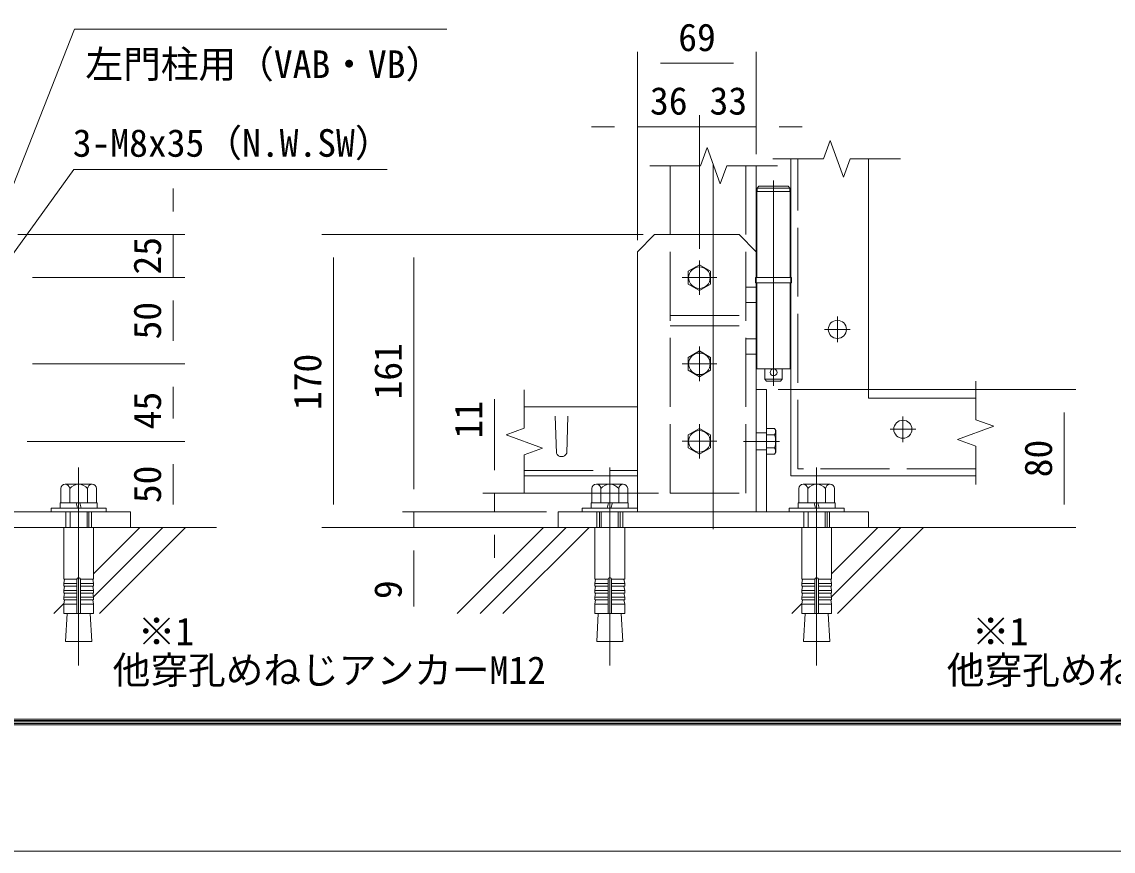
# Model space of a CAD drawing. Units: millimetres, scale not verified, with parts at other scales. Extents: x -4200 to 4200, y -2970 to 2970.
# Drawn here: x -3138 to -1239, y -2970 to -1526 of the extents above; entities that cross this region are included whole.
import ezdxf
from ezdxf.enums import TextEntityAlignment as Align

# ---------------------------------------------------------------- set-up
doc = ezdxf.new("R2010")
doc.units = ezdxf.units.MM
doc.header["$LTSCALE"] = 20
doc.linetypes.add('DASHED', pattern=[7.5, 6, -1.5])
doc.linetypes.add('USER1', pattern=[50.8, 31.75, -6.35, 6.35, -6.35])
for name, color, linetype, lineweight in [('0-0_D-STR1', 1, 'Continuous', 18), ('0-1_D-BMK', 2, 'USER1', 13), ('0-2_D-STR3', 3, 'Continuous', 13), ('0-3_D-STR-DIM', 7, 'Continuous', 9), ('0-5_D-STR-TXT', 7, 'Continuous', 9), ('0-7_D-TTL', 7, 'Continuous', 9), ('0-9_D-BGD', 7, 'Continuous', 9), ('0-A_D-DCR-HCH', 7, 'Continuous', 9)]:
    doc.layers.add(name, color=color, linetype=linetype, lineweight=lineweight)
doc.styles.add('ＭＳ ゴシック', font='')
doc.styles.get('ＭＳ ゴシック').set_extended_font_data('MS Gothic')

msp = doc.modelspace()

# ---------------------------------------------------------------- linework, layer by layer
at = {"layer": '0-0_D-STR1', "linetype": 'DASHED'}
for p, q in [((-1788.04, -2304.4), (-1788.04, -1764.47)), ((-1878.04, -2346.41), (-1878.04, -1776.47)), ((-2010.04, -2346.41), (-2010.04, -1896.41)), ((-1878.04, -1987.9), (-1860.04, -1987.9)), ((-1878.04, -2014.9), (-1860.04, -2014.9)), ((-2010.04, -2037.4), (-1878.04, -2037.4)), ((-2010.04, -2055.4), (-1878.04, -2055.4)), ((-1878.04, -2077.9), (-1860.04, -2077.9)), ((-1878.04, -2104.9), (-1860.04, -2104.9)), ((-2263.87, -2307.4), (-2067.04, -2307.4)), ((-1478.2, -2304.4), (-1788.04, -2304.4)), ((-2010.04, -2346.41), (-1860.04, -2346.41))]:
    msp.add_line(p, q, dxfattribs=at)
at = {"layer": '0-0_D-STR1'}
for p, q in [((-1665.04, -2181.4), (-1665.04, -1764.47)), ((-2010.04, -1776.47), (-2010.04, -1896.41)), ((-1860.04, -2379.4), (-1860.04, -1776.47)), ((-1478.2, -2218.7), (-1478.2, -2151.79)), ((-2263.87, -2233.7), (-2263.87, -2166.79)), ((-1478.2, -2181.4), (-1665.04, -2181.4)), ((-1665.04, -2181.4), (-1478.2, -2181.4)), ((-2067.04, -2196.4), (-2263.87, -2196.4)), ((-2208.04, -2277.01), (-2210.29, -2212.51)), ((-2190.04, -2277.01), (-2187.79, -2212.51)), ((-1478.2, -2331.79), (-1478.2, -2264.88)), ((-2263.87, -2346.79), (-2263.87, -2279.88)), ((-2263.87, -2316.4), (-2067.04, -2316.4))]:
    msp.add_line(p, q, dxfattribs=at)
for points in [[(-1478.2, -2316.4), (-1800.04, -2316.4), (-1800.04, -1764.47)], [(-1478.2, -2264.88), (-1509.92, -2253.34), (-1446.49, -2230.25), (-1478.2, -2218.7)], [(-2263.87, -2279.88), (-2232.16, -2268.34), (-2295.59, -2245.25), (-2263.87, -2233.7)]]:
    msp.add_lwpolyline(points, dxfattribs=at)
msp.add_arc((-2199.04, -2273.26), 9.75, 202.61986, 337.38014, dxfattribs=at)
at = {"layer": '0-1_D-BMK'}
for p, q in [((-1935.04, -1774.27), (-1935.04, -2451.4)), ((-1830.04, -1802.21), (-1830.04, -2159.68)), ((-1959.04, -1941.41), (-1959.04, -2001.41)), ((-1929.04, -1971.41), (-1989.04, -1971.41)), ((-1719.04, -2039.08), (-1719.04, -2083.72)), ((-1696.72, -2061.4), (-1741.36, -2061.4)), ((-1959.04, -2091.41), (-1959.04, -2151.41)), ((-1929.04, -2121.41), (-1989.04, -2121.41)), ((-1605.04, -2213.08), (-1605.04, -2257.72)), ((-1959.04, -2226.4), (-1959.04, -2286.4)), ((-1582.72, -2235.4), (-1627.36, -2235.4)), ((-1929.04, -2256.4), (-1989.04, -2256.4)), ((-1882.51, -2256.41), (-1819.57, -2256.41)), ((-3039.34, -2301.68), (-3039.34, -2646.68)), ((-2115.04, -2301.68), (-2115.04, -2646.68)), ((-1755.04, -2301.68), (-1755.04, -2646.68))]:
    msp.add_line(p, q, dxfattribs=at)
at = {"layer": '0-2_D-STR3'}
for p, q in [((-1859.14, -1821.4), (-1800.94, -1821.4)), ((-1859.14, -1821.4), (-1859.14, -1971.4)), ((-1855.54, -1812.4), (-1858.54, -1815.4)), ((-1858.54, -1815.4), (-1858.54, -1821.4)), ((-1801.54, -1815.4), (-1858.54, -1815.4)), ((-1855.54, -1812.4), (-1804.54, -1812.4)), ((-1801.54, -1815.4), (-1804.54, -1812.4)), ((-1801.54, -1815.4), (-1801.54, -1821.4)), ((-1800.94, -1821.4), (-1800.94, -1971.4)), ((-2037.04, -1896.41), (-2067.04, -1926.41)), ((-1890.04, -1896.41), (-2037.04, -1896.41)), ((-1890.04, -1896.41), (-1860.04, -1926.41)), ((-2067.04, -1926.41), (-2067.04, -2379.4)), ((-1860.04, -2379.4), (-1860.04, -1926.41)), ((-1861.54, -1971.4), (-1798.54, -1971.4)), ((-1861.54, -1971.4), (-1861.54, -1980.4)), ((-1798.54, -1971.4), (-1798.54, -1980.4)), ((-1861.54, -1980.4), (-1798.54, -1980.4)), ((-1859.14, -1980.4), (-1859.14, -2130.4)), ((-1800.94, -1980.4), (-1800.94, -2130.4)), ((-1859.14, -2130.4), (-1800.94, -2130.4)), ((-1845.04, -2130.4), (-1845.04, -2148.4)), ((-1815.04, -2130.4), (-1815.04, -2148.4)), ((-1842.04, -2151.4), (-1818.04, -2151.4)), ((-1818.04, -2151.4), (-1815.04, -2148.4)), ((-1842.04, -2166.4), (-1860.04, -2166.4)), ((-1842.04, -2166.4), (-1842.04, -2379.4)), ((-1842.04, -2233.89), (-1828.23, -2233.89)), ((-1842.04, -2233.89), (-1842.04, -2278.92)), ((-1826.14, -2237.51), (-1828.23, -2233.89)), ((-1826.14, -2237.51), (-1826.14, -2275.31)), ((-1842.04, -2245.15), (-1828.23, -2245.15)), ((-1842.04, -2267.66), (-1828.23, -2267.66)), ((-1842.04, -2278.92), (-1828.23, -2278.92)), ((-1826.14, -2275.31), (-1828.23, -2278.92)), ((-3065.29, -2406.4), (-3013.39, -2406.4)), ((-1780.99, -2406.4), (-1729.09, -2406.4))]:
    msp.add_line(p, q, dxfattribs=at)
at = {"layer": '0-2_D-STR3', "linetype": 'DASHED'}
for p, q in [((-1860.04, -2241.41), (-1842.04, -2241.41)), ((-1860.04, -2271.41), (-1842.04, -2271.41)), ((-3061.84, -2406.4), (-3061.84, -2379.4)), ((-3016.84, -2406.4), (-3016.84, -2379.4)), ((-2137.54, -2406.4), (-2137.54, -2379.4)), ((-2092.54, -2406.4), (-2092.54, -2379.4)), ((-1777.54, -2406.4), (-1777.54, -2379.4)), ((-1732.54, -2406.4), (-1732.54, -2379.4))]:
    msp.add_line(p, q, dxfattribs=at)
at = {"layer": '0-2_D-STR3', "lineweight": 18}
for p, q in [((-3015.96, -2331.1), (-3062.72, -2331.1)), ((-3057.34, -2331.1), (-3021.34, -2331.1)), ((-2138.42, -2331.1), (-2091.66, -2331.1)), ((-2097.04, -2331.1), (-2133.04, -2331.1)), ((-1731.66, -2331.1), (-1778.42, -2331.1)), ((-1773.04, -2331.1), (-1737.04, -2331.1)), ((-3070.52, -2338.6), (-3070.52, -2363.5)), ((-3054.93, -2363.5), (-3054.93, -2338.6)), ((-3023.75, -2363.5), (-3023.75, -2338.6)), ((-3008.16, -2363.5), (-3008.16, -2338.6)), ((-2146.22, -2363.5), (-2146.22, -2338.6)), ((-2130.63, -2363.5), (-2130.63, -2338.6)), ((-2099.45, -2363.5), (-2099.45, -2338.6)), ((-2083.86, -2338.6), (-2083.86, -2363.5)), ((-1786.22, -2338.6), (-1786.22, -2363.5)), ((-1770.63, -2363.5), (-1770.63, -2338.6)), ((-1739.45, -2363.5), (-1739.45, -2338.6)), ((-1723.86, -2363.5), (-1723.86, -2338.6)), ((-3087.34, -2372.5), (-3087.34, -2379.4)), ((-2991.34, -2372.5), (-3087.34, -2372.5)), ((-3007.09, -2363.5), (-3071.59, -2363.5)), ((-3071.59, -2363.5), (-3071.59, -2372.5)), ((-3071.59, -2372.5), (-3007.09, -2372.5)), ((-3070.52, -2363.5), (-3008.16, -2363.5)), ((-3043.84, -2363.5), (-3041.43, -2372.5)), ((-3034.84, -2372.5), (-3037.25, -2363.5)), ((-3007.09, -2372.5), (-3007.09, -2363.5)), ((-2991.34, -2379.4), (-2991.34, -2372.5)), ((-2163.04, -2379.4), (-2163.04, -2372.5)), ((-2163.04, -2372.5), (-2067.04, -2372.5)), ((-2147.29, -2363.5), (-2082.79, -2363.5)), ((-2147.29, -2372.5), (-2147.29, -2363.5)), ((-2082.79, -2372.5), (-2147.29, -2372.5)), ((-2083.86, -2363.5), (-2146.22, -2363.5)), ((-2119.54, -2372.5), (-2117.13, -2363.5)), ((-2110.54, -2363.5), (-2112.95, -2372.5)), ((-2082.79, -2363.5), (-2082.79, -2372.5)), ((-2067.04, -2372.5), (-2067.04, -2379.4)), ((-1803.04, -2372.5), (-1803.04, -2379.4)), ((-1707.04, -2372.5), (-1803.04, -2372.5)), ((-1722.79, -2363.5), (-1787.29, -2363.5)), ((-1787.29, -2363.5), (-1787.29, -2372.5)), ((-1787.29, -2372.5), (-1722.79, -2372.5)), ((-1786.22, -2363.5), (-1723.86, -2363.5)), ((-1759.54, -2363.5), (-1757.13, -2372.5)), ((-1750.54, -2372.5), (-1752.95, -2363.5)), ((-1722.79, -2372.5), (-1722.79, -2363.5)), ((-1707.04, -2379.4), (-1707.04, -2372.5)), ((-3087.34, -2379.4), (-2991.34, -2379.4)), ((-3054.09, -2406.4), (-3054.09, -2379.4)), ((-3024.57, -2406.4), (-3024.57, -2379.4)), ((-3021.33, -2406.4), (-3021.33, -2379.4)), ((-2067.04, -2379.4), (-2163.04, -2379.4)), ((-2133.05, -2406.4), (-2133.05, -2379.4)), ((-2129.81, -2406.4), (-2129.81, -2379.4)), ((-2100.29, -2406.4), (-2100.29, -2379.4)), ((-2097.05, -2379.4), (-2097.05, -2406.4)), ((-1803.04, -2379.4), (-1707.04, -2379.4)), ((-1769.79, -2406.4), (-1769.79, -2379.4)), ((-1740.27, -2406.4), (-1740.27, -2379.4)), ((-1737.03, -2406.4), (-1737.03, -2379.4)), ((-3065.29, -2406.4), (-3065.29, -2496.51)), ((-3013.39, -2406.4), (-3013.39, -2496.51)), ((-2140.99, -2406.4), (-2140.99, -2496.51)), ((-2089.09, -2406.4), (-2089.09, -2496.51)), ((-1780.99, -2406.4), (-1780.99, -2496.51)), ((-1729.09, -2406.4), (-1729.09, -2496.51)), ((-3042.34, -2496.51), (-3065.29, -2496.51)), ((-3065.29, -2504.01), (-3063.99, -2496.63)), ((-3065.29, -2504.01), (-3042.34, -2504.01)), ((-3065.29, -2504.01), (-3065.29, -2508.51)), ((-3042.34, -2496.51), (-3042.34, -2556.4)), ((-3036.34, -2496.51), (-3013.39, -2496.51)), ((-3036.34, -2496.51), (-3036.34, -2556.4)), ((-3013.39, -2504.01), (-3036.34, -2504.01)), ((-3013.39, -2504.01), (-3014.69, -2496.63)), ((-3013.39, -2504.01), (-3013.39, -2508.51)), ((-2118.04, -2496.51), (-2140.99, -2496.51)), ((-2140.99, -2504.01), (-2139.69, -2496.63)), ((-2140.99, -2504.01), (-2118.04, -2504.01)), ((-2140.99, -2504.01), (-2140.99, -2508.51)), ((-2118.04, -2496.51), (-2118.04, -2556.4)), ((-2112.04, -2496.51), (-2112.04, -2556.4)), ((-2112.04, -2496.51), (-2089.09, -2496.51)), ((-2089.09, -2504.01), (-2112.04, -2504.01)), ((-2089.09, -2504.01), (-2090.39, -2496.63)), ((-2089.09, -2504.01), (-2089.09, -2508.51)), ((-1758.04, -2496.51), (-1780.99, -2496.51)), ((-1780.99, -2504.01), (-1779.69, -2496.63)), ((-1780.99, -2504.01), (-1758.04, -2504.01)), ((-1780.99, -2504.01), (-1780.99, -2508.51)), ((-1758.04, -2496.51), (-1758.04, -2556.4)), ((-1752.04, -2496.51), (-1729.09, -2496.51)), ((-1752.04, -2496.51), (-1752.04, -2556.4)), ((-1729.09, -2504.01), (-1752.04, -2504.01)), ((-1729.09, -2504.01), (-1730.39, -2496.63)), ((-1729.09, -2504.01), (-1729.09, -2508.51)), ((-3065.29, -2508.51), (-3042.34, -2508.51)), ((-3065.29, -2516.01), (-3063.99, -2508.63)), ((-3065.29, -2516.01), (-3042.34, -2516.01)), ((-3065.29, -2516.01), (-3065.29, -2520.51)), ((-3065.29, -2520.51), (-3042.34, -2520.51)), ((-3065.29, -2528.01), (-3063.99, -2520.63)), ((-3013.39, -2508.51), (-3036.34, -2508.51)), ((-3013.39, -2516.01), (-3036.34, -2516.01)), ((-3013.39, -2520.51), (-3036.34, -2520.51)), ((-3013.39, -2516.01), (-3014.69, -2508.63)), ((-3013.39, -2528.01), (-3014.69, -2520.63)), ((-3013.39, -2516.01), (-3013.39, -2520.51)), ((-2140.99, -2508.51), (-2118.04, -2508.51)), ((-2140.99, -2516.01), (-2139.69, -2508.63)), ((-2140.99, -2516.01), (-2118.04, -2516.01)), ((-2140.99, -2516.01), (-2140.99, -2520.51)), ((-2140.99, -2520.51), (-2118.04, -2520.51)), ((-2140.99, -2528.01), (-2139.69, -2520.63)), ((-2089.09, -2508.51), (-2112.04, -2508.51)), ((-2089.09, -2516.01), (-2112.04, -2516.01)), ((-2089.09, -2520.51), (-2112.04, -2520.51)), ((-2089.09, -2516.01), (-2090.39, -2508.63)), ((-2089.09, -2528.01), (-2090.39, -2520.63)), ((-2089.09, -2516.01), (-2089.09, -2520.51)), ((-1780.99, -2508.51), (-1758.04, -2508.51)), ((-1780.99, -2516.01), (-1779.69, -2508.63)), ((-1780.99, -2516.01), (-1758.04, -2516.01)), ((-1780.99, -2516.01), (-1780.99, -2520.51)), ((-1780.99, -2520.51), (-1758.04, -2520.51)), ((-1780.99, -2528.01), (-1779.69, -2520.63)), ((-1729.09, -2508.51), (-1752.04, -2508.51)), ((-1729.09, -2516.01), (-1752.04, -2516.01)), ((-1729.09, -2520.51), (-1752.04, -2520.51)), ((-1729.09, -2516.01), (-1730.39, -2508.63)), ((-1729.09, -2528.01), (-1730.39, -2520.63)), ((-1729.09, -2516.01), (-1729.09, -2520.51)), ((-3065.29, -2528.01), (-3042.34, -2528.01)), ((-3065.29, -2528.01), (-3065.29, -2532.51)), ((-3065.29, -2539.9), (-3063.99, -2532.51)), ((-3065.29, -2532.51), (-3042.34, -2532.51)), ((-3065.29, -2539.9), (-3042.34, -2539.9)), ((-3065.29, -2539.9), (-3065.29, -2556.4)), ((-3013.39, -2528.01), (-3036.34, -2528.01)), ((-3013.39, -2532.51), (-3036.34, -2532.51)), ((-3013.39, -2539.9), (-3036.34, -2539.9)), ((-3013.39, -2539.9), (-3014.69, -2532.51)), ((-3013.39, -2528.01), (-3013.39, -2532.51)), ((-3013.39, -2539.9), (-3013.39, -2556.4)), ((-2140.99, -2528.01), (-2118.04, -2528.01)), ((-2140.99, -2528.01), (-2140.99, -2532.51)), ((-2140.99, -2532.51), (-2118.04, -2532.51)), ((-2140.99, -2539.9), (-2139.69, -2532.51)), ((-2140.99, -2539.9), (-2118.04, -2539.9)), ((-2140.99, -2539.9), (-2140.99, -2556.4)), ((-2089.09, -2528.01), (-2112.04, -2528.01)), ((-2089.09, -2532.51), (-2112.04, -2532.51)), ((-2089.09, -2539.9), (-2112.04, -2539.9)), ((-2089.09, -2539.9), (-2090.39, -2532.51)), ((-2089.09, -2528.01), (-2089.09, -2532.51)), ((-2089.09, -2539.9), (-2089.09, -2556.4)), ((-1780.99, -2528.01), (-1758.04, -2528.01)), ((-1780.99, -2528.01), (-1780.99, -2532.51)), ((-1780.99, -2539.9), (-1779.69, -2532.51)), ((-1780.99, -2532.51), (-1758.04, -2532.51)), ((-1780.99, -2539.9), (-1758.04, -2539.9)), ((-1780.99, -2539.9), (-1780.99, -2556.4)), ((-1729.09, -2528.01), (-1752.04, -2528.01)), ((-1729.09, -2532.51), (-1752.04, -2532.51)), ((-1729.09, -2539.9), (-1752.04, -2539.9)), ((-1729.09, -2539.9), (-1730.39, -2532.51)), ((-1729.09, -2528.01), (-1729.09, -2532.51)), ((-1729.09, -2539.9), (-1729.09, -2556.4)), ((-3065.29, -2556.4), (-3013.39, -2556.4)), ((-3059.34, -2556.4), (-3062.08, -2604.7)), ((-3019.35, -2556.4), (-3016.61, -2604.7)), ((-2089.09, -2556.4), (-2140.99, -2556.4)), ((-2135.03, -2556.4), (-2137.78, -2604.7)), ((-2095.05, -2556.4), (-2092.3, -2604.7)), ((-1780.99, -2556.4), (-1729.09, -2556.4)), ((-1775.03, -2556.4), (-1777.78, -2604.7)), ((-1735.05, -2556.4), (-1732.3, -2604.7)), ((-3016.61, -2604.7), (-3062.08, -2604.7)), ((-2137.78, -2604.7), (-2092.3, -2604.7)), ((-1732.3, -2604.7), (-1777.78, -2604.7))]:
    msp.add_line(p, q, dxfattribs=at)
at = {"layer": '0-2_D-STR3'}
for points in [[(-1939.54, -1960.15), (-1959.04, -1948.89), (-1978.54, -1960.15), (-1978.54, -1982.66), (-1959.04, -1993.92), (-1939.54, -1982.66)], [(-1939.54, -2110.15), (-1959.04, -2098.89), (-1978.54, -2110.15), (-1978.54, -2132.66), (-1959.04, -2143.92), (-1939.54, -2132.66)], [(-1939.54, -2245.14), (-1959.04, -2233.88), (-1978.54, -2245.14), (-1978.54, -2267.66), (-1959.04, -2278.92), (-1939.54, -2267.66)], [(-2949.34, -2406.4), (-3489.34, -2406.4), (-3489.34, -2379.4), (-2949.34, -2379.4)], [(-1665.04, -2406.4), (-2205.04, -2406.4), (-2205.04, -2379.4), (-1665.04, -2379.4)]]:
    msp.add_lwpolyline(points, close=True, dxfattribs=at)
msp.add_lwpolyline([(-1842.04, -2151.4), (-1845.04, -2148.4), (-1815.04, -2148.4)], dxfattribs=at)
for centre, radius in [((-1959.04, -1971.41), 18.75), ((-1719.04, -2061.4), 15.75), ((-1959.04, -2121.41), 18.75), ((-1830.04, -2136.4), 6), ((-1605.04, -2235.4), 15.75), ((-1959.04, -2256.4), 18.75)]:
    msp.add_circle(centre, radius, dxfattribs=at)
for centre, radius, start, end in [((-1836.45, -2239.52), 9.97, 325.61585, 34.38415), ((-1863.74, -2256.41), 37.26, 342.4121, 17.5879), ((-1836.45, -2273.29), 9.97, 325.61585, 34.38415)]:
    msp.add_arc(centre, radius, start, end, dxfattribs=at)
at = {"layer": '0-2_D-STR3', "lineweight": 18}
for centre, radius, start, end in [((-3062.72, -2338.9), 7.8, 2.20423, 177.79577), ((-3039.34, -2351.05), 19.95, 38.61324, 141.38676), ((-3015.96, -2338.9), 7.8, 2.20423, 177.79577), ((-2138.42, -2338.9), 7.8, 2.20423, 177.79577), ((-2115.04, -2351.05), 19.95, 38.61324, 141.38676), ((-2091.66, -2338.9), 7.8, 2.20423, 177.79577), ((-1778.42, -2338.9), 7.8, 2.20423, 177.79577), ((-1755.04, -2351.05), 19.95, 38.61324, 141.38676), ((-1731.66, -2338.9), 7.8, 2.20423, 177.79577), ((-3039.34, -2496.51), 3, 0, 180), ((-2115.04, -2496.51), 3, 0, 180), ((-1755.04, -2496.51), 3, 0, 180)]:
    msp.add_arc(centre, radius, start, end, dxfattribs=at)
at = {"layer": '0-3_D-STR-DIM'}
for p, q in [((-2067.04, -1906.41), (-2067.04, -1578.14)), ((-1860.04, -1756.47), (-1860.04, -1578.14)), ((-2027.04, -1598.14), (-1900.04, -1598.14)), ((-2067.04, -1906.41), (-2067.04, -1688.74)), ((-1959.04, -1921.41), (-1959.04, -1688.74)), ((-1959.04, -1921.41), (-1959.04, -1688.74)), ((-1860.04, -1756.47), (-1860.04, -1688.74)), ((-2107.04, -1708.74), (-2147.04, -1708.74)), ((-1959.04, -1708.74), (-2067.04, -1708.74)), ((-1999.04, -1708.74), (-2039.04, -1708.74)), ((-1860.04, -1708.74), (-1959.04, -1708.74)), ((-1919.04, -1708.74), (-1879.04, -1708.74)), ((-1820.04, -1708.74), (-1780.04, -1708.74)), ((-1957.32, -1776.47), (-1945.78, -1744.76)), ((-1945.78, -1744.76), (-1922.69, -1808.19)), ((-1743.2, -1764.47), (-1731.65, -1732.76)), ((-1731.65, -1732.76), (-1708.57, -1796.19)), ((-1743.2, -1764.47), (-1831.25, -1764.47)), ((-1708.57, -1796.19), (-1697.02, -1764.47)), ((-1608.97, -1764.47), (-1697.02, -1764.47)), ((-1957.32, -1776.47), (-2045.38, -1776.47)), ((-1922.69, -1808.19), (-1911.15, -1776.47)), ((-1823.1, -1776.47), (-1911.15, -1776.47)), ((-2874.78, -1856.41), (-2874.78, -1816.41)), ((-3145.34, -1896.41), (-2854.78, -1896.41)), ((-2874.78, -1896.41), (-2874.78, -1971.41)), ((-2057.04, -1896.41), (-2615.92, -1896.41)), ((-2057.04, -1896.41), (-2475.92, -1896.41)), ((-2595.92, -1936.41), (-2595.92, -2366.4)), ((-2455.92, -1936.41), (-2455.92, -2339.4)), ((-3119.84, -1971.41), (-2854.78, -1971.41)), ((-3119.84, -1971.41), (-2854.78, -1971.41)), ((-2874.78, -2011.41), (-2874.78, -2081.41)), ((-2874.78, -2011.41), (-2874.78, -2051.41)), ((-3119.84, -2121.41), (-2854.78, -2121.41)), ((-3119.84, -2121.41), (-2854.78, -2121.41)), ((-2874.78, -2216.41), (-2874.78, -2161.41)), ((-2315.92, -2306.4), (-2315.92, -2183.26)), ((-1822.04, -2166.41), (-1304.25, -2166.41)), ((-1324.25, -2366.4), (-1324.25, -2206.41)), ((-3128.84, -2256.41), (-2854.78, -2256.41)), ((-3128.84, -2256.41), (-2854.78, -2256.41)), ((-2874.78, -2366.4), (-2874.78, -2296.41)), ((-2455.92, -2339.4), (-2455.92, -2299.4)), ((-2030.04, -2346.4), (-2335.92, -2346.4)), ((-2315.92, -2379.4), (-2315.92, -2346.4)), ((-2225.04, -2379.4), (-2475.92, -2379.4)), ((-2225.04, -2379.4), (-2475.92, -2379.4)), ((-2455.92, -2379.4), (-2455.92, -2406.4)), ((-2225.04, -2379.4), (-2335.92, -2379.4)), ((-2929.34, -2406.4), (-2854.78, -2406.4)), ((-2180.04, -2406.4), (-2615.92, -2406.4)), ((-2225.04, -2406.4), (-2475.92, -2406.4)), ((-1645.04, -2406.4), (-1304.25, -2406.4)), ((-2315.92, -2419.4), (-2315.92, -2459.4)), ((-2455.92, -2446.4), (-2455.92, -2543.78))]:
    msp.add_line(p, q, dxfattribs=at)
at = {"layer": '0-5_D-STR-TXT'}
for points in [[(-2398.83, -1538.7), (-3046.76, -1538.7), (-3187.11, -1894.55)], [(-2502.71, -1783.21), (-3047.99, -1783.21), (-3166.27, -1947.27)]]:
    msp.add_lwpolyline(points, dxfattribs=at)
at = {"layer": '0-7_D-TTL', "color": 2, "lineweight": 18}
msp.add_lwpolyline([(-4200, 2970), (4200, 2970), (4200, -2970), (-4200, -2970)], close=True, dxfattribs=at)
at = {"layer": '0-7_D-TTL'}
for points in [[(-3930, 2750), (3930, 2750), (3930, -2750), (-3930, -2750)], [(-3927.5, 2747.5), (3927.5, 2747.5), (3927.5, -2747.5), (-3927.5, -2747.5)], [(-3925, 2745), (3925, 2745), (3925, -2745), (-3925, -2745)], [(-3922.5, 2742.5), (3922.5, 2742.5), (3922.5, -2742.5), (-3922.5, -2742.5)], [(-3920, 2740), (3920, 2740), (3920, -2740), (-3920, -2740)]]:
    msp.add_lwpolyline(points, close=True, dxfattribs=at)
at = {"layer": '0-9_D-BGD'}
for p, q in [((-2799.34, -2406.4), (-3661.16, -2406.4)), ((-1645.94, -2406.4), (-2403.38, -2406.4)), ((-2365.95, -2406.4), (-1504.13, -2406.4))]:
    msp.add_line(p, q, dxfattribs=at)
at = {"layer": '0-A_D-DCR-HCH'}
for p, q in [((-3013.58, -2526.95), (-2893.03, -2406.4)), ((-3013.39, -2486.99), (-2932.81, -2406.4)), ((-3003.26, -2556.4), (-2853.26, -2406.4)), ((-2380.5, -2556.4), (-2230.5, -2406.4)), ((-2340.72, -2556.4), (-2190.72, -2406.4)), ((-2300.95, -2556.4), (-2150.95, -2406.4)), ((-1729.28, -2526.95), (-1608.73, -2406.4)), ((-1729.09, -2486.99), (-1648.5, -2406.4)), ((-1718.95, -2556.4), (-1568.95, -2406.4)), ((-3082.81, -2556.4), (-3065.07, -2538.67)), ((-1798.5, -2556.4), (-1780.77, -2538.67))]:
    msp.add_line(p, q, dxfattribs=at)

# ---------------------------------------------------------------- texts
at = {"layer": '0-3_D-STR-DIM', "style": 'ＭＳ ゴシック'}
for s, p in [('69', (-1995.89, -1591.39)), ('36', (-2045.14, -1701.99)), ('33', (-1941.51, -1701.99))]:
    msp.add_text(s, height=48.09, dxfattribs=at).set_placement(p, align=Align.BOTTOM_LEFT)
for s, p in [('25', (-2881.52, -1966.01)), ('50', (-2881.52, -2079.03)), ('161', (-2462.67, -2183.48)), ('170', (-2602.67, -2202.05)), ('45', (-2881.52, -2235.51)), ('11', (-2322.67, -2251.55)), ('80', (-1331, -2319.03)), ('50', (-2881.52, -2364.03)), ('9', (-2462.67, -2531.07))]:
    msp.add_text(s, height=48.09, rotation=90, dxfattribs=at).set_placement(p, align=Align.BOTTOM_LEFT)
at = {"layer": '0-5_D-STR-TXT', "style": 'ＭＳ ゴシック'}
for s, p in [('左門柱用（VAB・VB）', (-3027.59, -1638.2)), ('3-M8x35（N.W.SW）', (-3049.59, -1775.35)), ('※1', (-2936.57, -2625.86)), ('※1', (-1484.96, -2625.86)), ('他穿孔めねじアンカーM12', (-2980.19, -2693.15)), ('他穿孔めねじアンカーM12', (-1528.58, -2693.15))]:
    msp.add_text(s, height=48.09, dxfattribs=at).set_placement(p, align=Align.BOTTOM_LEFT)

doc.saveas('drawing.dxf')
